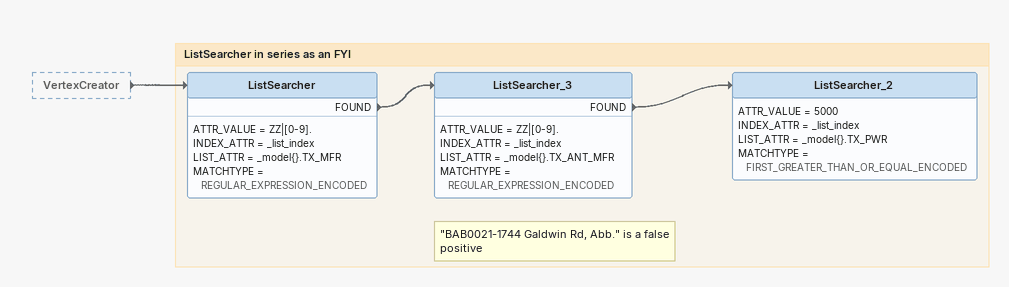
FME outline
VertexCreator [outside]
    -> ListSearcher

Bookmark: ListSearcher in series as an FYI
ListSearcher
    ATTR_VALUE = ZZ|[0-9].
    INDEX_ATTR = _list_index
    LIST_ATTR = _model{}.TX_MFR
    MATCHTYPE = REGULAR_EXPRESSION_ENCODED
    FOUND -> ListSearcher_3
Note: "BAB0021-1744 Galdwin Rd, Abb." is a false positive
ListSearcher_3
    ATTR_VALUE = ZZ|[0-9].
    INDEX_ATTR = _list_index
    LIST_ATTR = _model{}.TX_ANT_MFR
    MATCHTYPE = REGULAR_EXPRESSION_ENCODED
    FOUND -> ListSearcher_2
ListSearcher_2
    ATTR_VALUE = 5000
    INDEX_ATTR = _list_index
    LIST_ATTR = _model{}.TX_PWR
    MATCHTYPE = FIRST_GREATER_THAN_OR_EQUAL_ENCODED
